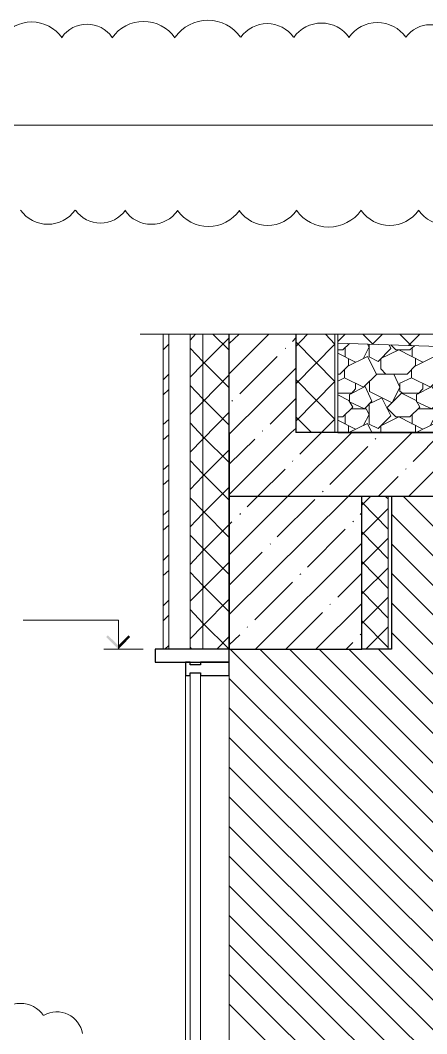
# Model space of a CAD drawing. Header units: millimetres. Extents: x -356862 to 418287, y 0 to 839748.
# Drawn here: x 340358 to 341896, y 785414 to 789252 of the extents above; entities that cross this region are included whole.
import ezdxf

# ---------------------------------------------------------------- set-up
doc = ezdxf.new("R2010")
doc.units = ezdxf.units.MM
doc.layers.add('PDF _Геометрия', color=7, linetype='Continuous', true_color=0xbababa)
doc.layers.add('PDF _Сплошная заливка', color=7, linetype='Continuous', true_color=0xf50000)

msp = doc.modelspace()

# ---------------------------------------------------------------- linework, layer by layer
at = {"layer": 'PDF _Геометрия', "color": 1, "lineweight": 20}
for points in [[(342443.9812, 789188.0726, 0.520539885), (342206.4176, 789188.0726, 0.520539899), (341999.7372, 789187.7307, 0.52053993), (341817.1109, 789187.6984, 0.520539888), (341600.77, 789187.1397)], [(340446.0557, 785482.5989, 0.520540063), (340270.9176, 785482.5989, 0.520539952), (340047.6405, 785482.6635)]]:
    msp.add_lwpolyline(points, format="xyb", dxfattribs=at)
at = {"layer": 'PDF _Геометрия', "color": 251, "lineweight": 20, "true_color": 0x545454}
msp.add_lwpolyline([(344236.93, 787388.1877), (344222.1114, 787409.357), (343201.7485, 788855.224), (343110.7203, 788855.224), (339882.3937, 788855.224)], dxfattribs=at)
at = {"layer": 'PDF _Геометрия', "color": 7, "lineweight": 5}
msp.add_lwpolyline([(353303.7647, 788063.4901), (353216.9703, 788063.4901), (347130.7808, 788063.4901), (347094.7929, 788207.4417), (347022.8171, 787917.4215), (346986.8292, 788063.4901), (340898.5227, 788063.4901), (340811.7284, 788063.4901)], dxfattribs=at)
at = {"layer": 'PDF _Геометрия', "color": 8, "lineweight": 9, "true_color": 0x808080}
for points in [[(340898.5227, 788061.3732), (340900.6397, 788063.4901)], [(341000.1356, 788040.2038), (341021.305, 788063.4901)], [(341000.1356, 787900.4861), (341048.8251, 787949.1756), (341148.3211, 788048.6715)], [(341148.3211, 788002.099), (341086.93, 788063.4901)], [(341148.3211, 787913.1877), (341298.6235, 788063.4901)], [(341148.3211, 788027.5022), (341186.4259, 788063.4901)], [(341387.5348, 788035.9699), (341400.2364, 788048.6715)], [(341400.2364, 788016.9175), (341444.6921, 788063.4901)], [(341400.2364, 787875.0828), (341548.4219, 788025.3853), (341512.434, 788063.4901)], [(340898.5227, 788004.2159), (340919.6921, 788025.3853)], [(341148.3211, 787860.2643), (341048.8251, 787959.7603), (341000.1356, 788010.5667)], [(341360.0147, 788008.4498), (341362.1316, 788010.5667)], [(341400.2364, 787733.2482), (341548.4219, 787883.5506), (341400.2364, 788033.853)], [(341188.5429, 787836.978), (341330.3776, 787978.8127)], [(341148.3211, 787684.5586), (341154.6719, 787690.9094), (341400.2364, 787934.357)], [(340898.5227, 787889.9014), (340919.6921, 787911.0707)], [(341000.1356, 787758.6514), (341048.8251, 787807.3409), (341148.3211, 787908.9538)], [(341415.055, 787608.349), (341497.6155, 787690.9094), (341548.4219, 787741.7159), (341400.2364, 787892.0183)], [(340898.5227, 787832.7441), (340919.6921, 787853.9135)], [(341148.3211, 787718.4296), (341048.8251, 787817.9256), (341000.1356, 787868.732)], [(341302.8574, 787722.6635), (341400.2364, 787820.0425)], [(341158.9058, 787809.4578), (341161.0227, 787811.5748)], [(340898.5227, 787720.5465), (340919.6921, 787739.599)], [(341000.1356, 787616.8167), (341048.8251, 787665.5062), (341148.3211, 787767.1191)], [(341459.5106, 787690.9094), (341400.2364, 787750.1836)], [(341148.3211, 787576.5949), (341048.8251, 787676.0909), (341000.1356, 787726.8974)], [(341148.3211, 787455.9296), (341383.3009, 787690.9094), (341400.2364, 787705.728)], [(340898.5227, 787663.3893), (340919.6921, 787682.4417)], [(341148.3211, 787227.3006), (341370.5993, 787449.5788), (341611.93, 787690.9094)], [(341148.3211, 787000.7885), (341599.2284, 787449.5788), (341840.559, 787690.9094)], [(341148.3211, 787570.2441), (341245.7001, 787665.5062)], [(341273.2203, 787695.1433), (341275.3372, 787697.2603)], [(341700.8413, 787665.5062), (341702.9582, 787667.6232)], [(341827.8574, 787449.5788), (342067.0711, 787690.9094)], [(341844.7929, 787580.8288), (341952.7566, 787690.9094)], [(341000.1356, 787474.982), (341048.8251, 787525.7885), (341148.3211, 787625.2844)], [(341529.3695, 787494.0344), (341673.3211, 787637.9861)], [(341148.3211, 787434.7603), (341048.8251, 787534.2562), (341000.1356, 787585.0627)], [(341387.5348, 787580.8288), (341389.6518, 787582.9457)], [(340898.5227, 787549.0748), (340919.6921, 787568.1272)], [(341216.063, 787409.357), (341256.2848, 787449.5788), (341360.0147, 787551.1917)], [(341815.1558, 787551.1917), (341817.2727, 787553.3086)], [(340898.5227, 787491.9175), (340919.6921, 787510.9699)], [(341713.5429, 787449.5788), (341787.6356, 787523.6715)], [(341000.1356, 787333.1474), (341048.8251, 787383.9538), (341148.3211, 787483.4498)], [(341501.8493, 787466.5143), (341503.9663, 787468.6312)], [(341148.3211, 787292.9256), (341048.8251, 787394.5385), (341000.1356, 787443.228)], [(341330.3776, 787295.0425), (341472.2122, 787436.8772)], [(340898.5227, 787377.603), (340919.6921, 787396.6554)], [(341000.1356, 787191.3127), (341048.8251, 787242.1191), (341148.3211, 787341.6151), (341158.9058, 787352.1998)], [(341188.5429, 787379.7199), (341190.6598, 787383.9538)], [(341616.1638, 787352.1998), (341618.2808, 787354.3167)], [(341643.684, 787379.7199), (341650.0348, 787386.0707)], [(340898.5227, 787320.4457), (340919.6921, 787339.4982)], [(341444.6921, 787180.728), (341586.5268, 787324.6796)], [(341148.3211, 787153.2078), (341048.8251, 787252.7038), (341000.1356, 787301.3933)], [(341148.3211, 787112.9861), (341273.2203, 787237.8853)], [(341247.8171, 786869.5385), (341650.0348, 787271.7562)], [(341302.8574, 787267.5224), (341304.9743, 787269.6393)], [(340898.5227, 787206.1312), (340919.6921, 787227.3006)], [(341000.1356, 787051.5949), (341048.8251, 787100.2844), (341148.3211, 787199.7804)], [(340898.5227, 787148.974), (340919.6921, 787168.0264)], [(341148.3211, 787011.3732), (341048.8251, 787110.8691), (341000.1356, 787161.6756)], [(341245.7001, 786981.7361), (341387.5348, 787123.5707)], [(341415.055, 787153.2078), (341419.2888, 787155.3248)], [(341559.0066, 787066.4135), (341650.0348, 787157.4417)], [(340898.5227, 787034.6594), (340919.6921, 787055.8288)], [(341000.1356, 786909.7603), (341048.8251, 786958.4498), (341148.3211, 787060.0627)], [(341148.3211, 786869.5385), (341048.8251, 786969.0344), (341000.1356, 787019.8409)], [(341362.1316, 786869.5385), (341501.8493, 787009.2562)], [(341476.4461, 786869.5385), (341650.0348, 787043.1272)], [(341529.3695, 787038.8933), (341531.4864, 787041.0103)], [(340898.5227, 786977.5022), (340919.6921, 786998.6715)], [(341216.063, 786952.099), (341218.18, 786954.2159)], [(341101.7485, 786869.5385), (341148.3211, 786918.228)], [(341148.3211, 786886.474), (341188.5429, 786924.5788)], [(341590.7606, 786869.5385), (341616.1638, 786894.9417)], [(341643.684, 786924.5788), (341645.8009, 786926.6957)], [(340904.8735, 786869.5385), (340919.6921, 786884.357)], [(341006.4864, 786869.5385), (341000.1356, 786878.0062)]]:
    msp.add_lwpolyline(points, dxfattribs=at)
at = {"layer": 'PDF _Геометрия', "color": 7, "lineweight": 13}
for points in [[(340898.5227, 788063.4901), (340898.5227, 786869.5385), (340919.6921, 786869.5385), (340919.6921, 788063.4901), (340919.6921, 786869.5385), (341148.3211, 786869.5385)], [(341148.3211, 788063.4901), (341148.3211, 787690.9094)], [(341559.0066, 787690.9094), (341400.2364, 787690.9094), (341400.2364, 788063.4901)], [(341650.0348, 787449.5788), (341148.3211, 787449.5788)]]:
    msp.add_lwpolyline(points, dxfattribs=at)
at = {"layer": 'PDF _Геометрия', "color": 7, "lineweight": 9}
for points in [[(341000.1356, 786869.5385), (341000.1356, 788063.4901)], [(341048.8251, 786869.5385), (341048.8251, 788063.4901)], [(341548.4219, 788063.4901), (341548.4219, 787690.9094)], [(341559.0066, 787690.9094), (341559.0066, 788029.6191), (341559.0066, 788063.4901)], [(340983.2001, 786770.0425), (340983.2001, 781344.3369)], [(341148.3211, 786770.0425), (341148.3211, 783488.7925)]]:
    msp.add_lwpolyline(points, dxfattribs=at)
at = {"layer": 'PDF _Геометрия', "color": 8, "lineweight": 30, "true_color": 0x767676}
for points in [[(341148.3211, 786869.5385), (341148.3211, 788063.4901)], [(341400.2364, 788063.4901), (341400.2364, 787690.9094)], [(341148.3211, 787449.5788), (341148.3211, 786869.5385), (341650.0348, 786869.5385), (341650.0348, 787449.5788)]]:
    msp.add_lwpolyline(points, dxfattribs=at)
at = {"layer": 'PDF _Геометрия', "lineweight": 25}
msp.add_lwpolyline([(341559.0066, 787690.9094), (344698.4219, 787690.9094), (344698.4219, 788063.4901)], dxfattribs=at)
at = {"layer": 'PDF _Геометрия', "lineweight": 9}
for points in [[(341559.0066, 788035.9699), (341586.5268, 788063.4901)], [(341692.3735, 788025.3853), (341654.2687, 788063.4901)], [(341690.2566, 788025.3853), (341728.3614, 788063.4901)], [(341838.4421, 788019.0344), (341793.9864, 788063.4901)], [(341827.8574, 788021.1514), (341870.1961, 788063.4901)], [(341559.0066, 788004.2159), (341578.059, 788004.2159), (341603.4622, 788027.5022)], [(341586.5268, 787976.6957), (341586.5268, 788010.5667)], [(341656.3856, 787972.4619), (341677.555, 788014.8006)], [(341677.555, 788012.6836), (341671.2042, 788025.3853)], [(341677.555, 788025.3853), (341677.555, 787976.6957), (341711.4259, 787959.7603), (341760.1155, 788008.4498), (341753.7647, 788023.2683)], [(341760.1155, 788023.2683), (341779.1679, 788004.2159), (341832.0913, 788004.2159), (341849.0268, 788019.0344)], [(341840.559, 787976.6957), (341840.559, 788010.5667)], [(341626.7485, 787957.6433), (341559.0066, 787991.5143)], [(341559.0066, 787911.0707), (341567.4743, 787911.0707), (341599.2284, 787944.9417), (341599.2284, 787970.3449)], [(341559.0066, 787885.6675), (341584.4098, 787898.3691), (341656.3856, 787862.3812), (341707.1921, 787911.0707), (341821.5066, 787911.0707), (341853.2606, 787944.9417), (341853.2606, 787970.3449)], [(341594.9945, 787940.7078), (341671.2042, 787978.8127), (341705.0751, 787911.0707)], [(341741.063, 787911.0707), (341722.0106, 787932.2401), (341722.0106, 787970.3449), (341789.7526, 788004.2159), (341880.7808, 787957.6433)], [(342107.2929, 787970.3449), (342107.2929, 787944.9417), (342075.5388, 787911.0707), (341961.2243, 787911.0707), (341910.4179, 787862.3812), (341838.4421, 787898.3691), (341793.9864, 787877.1998), (341793.9864, 787847.5627), (341804.5711, 787839.0949), (341863.8453, 787839.0949)], [(341849.0268, 787940.7078), (341925.2364, 787978.8127), (341959.1074, 787911.0707)], [(341584.4098, 787896.2522), (341584.4098, 787930.1232)], [(341838.4421, 787896.2522), (341838.4421, 787930.1232)], [(341679.6719, 787883.5506), (341679.6719, 787845.4457), (341764.3493, 787803.107), (341793.9864, 787862.3812), (341770.7001, 787911.0707)], [(341609.813, 787836.978), (341626.7485, 787856.0304), (341626.7485, 787877.1998)], [(341863.8453, 787836.978), (341880.7808, 787856.0304), (341880.7808, 787877.1998)], [(341559.0066, 787839.0949), (341609.813, 787839.0949)], [(341559.0066, 787750.1836), (341578.059, 787750.1836), (341616.1638, 787786.1715), (341601.3453, 787811.5748), (341559.0066, 787832.7441)], [(341656.3856, 787718.4296), (341677.555, 787758.6514), (341666.9703, 787779.8207), (341609.813, 787779.8207)], [(341910.4179, 787718.4296), (341931.5872, 787758.6514), (341921.0026, 787779.8207), (341863.8453, 787779.8207)], [(341626.7485, 787703.6111), (341559.0066, 787737.482)], [(341586.5268, 787722.6635), (341586.5268, 787756.5344)], [(341880.7808, 787703.6111), (341789.7526, 787750.1836), (341722.0106, 787716.3127), (341722.0106, 787690.9094)], [(341840.559, 787722.6635), (341840.559, 787756.5344)], [(341599.2284, 787690.9094), (341599.2284, 787716.3127)], [(341601.3453, 787690.9094), (341671.2042, 787724.7804), (341688.1397, 787690.9094)], [(341853.2606, 787690.9094), (341853.2606, 787716.3127)], [(341855.3776, 787690.9094), (341925.2364, 787724.7804), (341942.1719, 787690.9094)], [(341599.2284, 787690.9094), (341599.2284, 787690.9094)], [(341853.2606, 787690.9094), (341853.2606, 787690.9094)]]:
    msp.add_lwpolyline(points, dxfattribs=at)
at = {"layer": 'PDF _Геометрия', "lineweight": 18}
for points in [[(341559.0066, 788063.4901), (341559.0066, 788029.6191), (344698.4219, 787925.8893)], [(341559.0066, 788029.6191), (341559.0066, 787690.9094)]]:
    msp.add_lwpolyline(points, dxfattribs=at)
at = {"layer": 'PDF _Геометрия', "lineweight": 9}
for points in [[(341603.4622, 787834.8611), (341603.4622, 787807.3409), (341660.6195, 787779.8207), (341688.1397, 787809.4578), (341662.7364, 787864.4982)], [(341857.4945, 787834.8611), (341857.4945, 787807.3409), (341914.6518, 787779.8207), (341942.1719, 787809.4578), (341916.7687, 787864.4982)], [(341677.555, 787722.6635), (341677.555, 787798.8732), (341726.2445, 787822.1594), (341760.1155, 787754.4175), (341711.4259, 787705.728)], [(341832.0913, 787750.1836), (341870.1961, 787786.1715), (341855.3776, 787811.5748), (341800.3372, 787839.0949), (341745.2969, 787784.0546), (341779.1679, 787750.1836)]]:
    msp.add_lwpolyline(points, close=True, dxfattribs=at)
at = {"layer": 'PDF _Геометрия', "color": 7, "lineweight": 30}
for points in [[(341148.3211, 787690.9094), (341148.3211, 787449.5788), (345149.3292, 787449.5788)], [(345149.3292, 787690.9094), (341400.2364, 787690.9094)]]:
    msp.add_lwpolyline(points, dxfattribs=at)
at = {"layer": 'PDF _Геометрия', "color": 161, "lineweight": 9, "true_color": 0x7f9fff}
for points in [[(342062.8372, 787449.5788), (342062.8372, 779981.0304), (341148.3211, 779981.0304), (341148.3211, 782669.5385), (341762.2324, 782669.5385), (341762.2324, 783488.7925), (341148.3211, 783488.7925), (341148.3211, 786869.5385), (341762.2324, 786869.5385), (341762.2324, 787449.5788)], [(341650.0348, 787449.5788), (341749.5308, 787449.5788), (341749.5308, 786869.5385), (341650.0348, 786869.5385)]]:
    msp.add_lwpolyline(points, close=True, dxfattribs=at)
for points in [[(341683.9058, 787449.5788), (341650.0348, 787415.7078)], [(341749.5308, 787438.9941), (341736.8292, 787449.5788)], [(342062.8372, 787193.4296), (341806.688, 787449.5788)], [(341749.5308, 787324.6796), (341650.0348, 787426.2925)], [(341749.5308, 787403.0062), (341650.0348, 787303.5103)], [(342062.8372, 787081.232), (341762.2324, 787381.8369)], [(341749.5308, 787212.482), (341650.0348, 787314.0949)], [(341749.5308, 787290.8086), (341650.0348, 787191.3127)], [(342062.8372, 786969.0344), (341762.2324, 787269.6393)], [(341749.5308, 787100.2844), (341650.0348, 787201.8974)], [(341749.5308, 787178.6111), (341650.0348, 787079.1151)], [(342062.8372, 786856.8369), (341762.2324, 787157.4417)], [(341749.5308, 786988.0869), (341650.0348, 787089.6998)], [(341749.5308, 787066.4135), (341650.0348, 786966.9175)], [(342062.8372, 786744.6393), (341762.2324, 787045.2441)], [(341749.5308, 786875.8893), (341650.0348, 786977.5022)], [(341749.5308, 786954.2159), (341664.8534, 786869.5385)], [(342062.8372, 786632.4417), (341762.2324, 786933.0465)], [(345352.555, 782669.5385), (342062.8372, 785959.2562), (341152.555, 786869.5385)], [(345464.7526, 782669.5385), (342062.8372, 786071.4538), (341264.7526, 786869.5385)], [(345576.9501, 782669.5385), (342062.8372, 786183.6514), (341376.9501, 786869.5385)], [(345689.1477, 782669.5385), (342062.8372, 786295.849), (341489.1477, 786869.5385)], [(345801.3453, 782669.5385), (342062.8372, 786408.0465), (341601.3453, 786869.5385)], [(342062.8372, 786520.2441), (341713.5429, 786869.5385)], [(345240.3574, 782669.5385), (342062.8372, 785847.0586), (341148.3211, 786759.4578)], [(345128.1598, 782669.5385), (342062.8372, 785734.8611), (341148.3211, 786647.2603)], [(345015.9622, 782669.5385), (342062.8372, 785622.6635), (341148.3211, 786535.0627)], [(344903.7647, 782669.5385), (342062.8372, 785510.4659), (341148.3211, 786422.8651)], [(344791.5671, 782669.5385), (342062.8372, 785398.2683), (341148.3211, 786310.6675)], [(344679.3695, 782669.5385), (342062.8372, 785286.0707), (341148.3211, 786198.4699)], [(344567.1719, 782669.5385), (342062.8372, 785173.8732), (341148.3211, 786086.2724)], [(344454.9743, 782669.5385), (342062.8372, 785061.6756), (341148.3211, 785974.0748)], [(344342.7768, 782669.5385), (342062.8372, 784949.478), (341148.3211, 785861.8772)], [(344230.5792, 782669.5385), (342062.8372, 784837.2804), (341148.3211, 785749.6796)], [(344118.3816, 782669.5385), (342062.8372, 784725.0828), (341148.3211, 785637.482)], [(344006.184, 782669.5385), (342062.8372, 784612.8853), (341148.3211, 785525.2844)]]:
    msp.add_lwpolyline(points, dxfattribs=at)
at = {"layer": 'PDF _Геометрия', "color": 161, "lineweight": 30, "true_color": 0x7f9fff}
msp.add_lwpolyline([(341762.2324, 787449.5788), (341762.2324, 786869.5385), (341650.0348, 786869.5385)], dxfattribs=at)
at = {"layer": 'PDF _Геометрия', "color": 112, "lineweight": 5, "true_color": 0x00b85c}
for points in [[(340729.1679, 786869.5385), (340729.1679, 786979.6191), (340369.2888, 786979.6191)], [(340822.313, 786869.5385), (340674.1276, 786869.5385)]]:
    msp.add_lwpolyline(points, dxfattribs=at)
at = {"layer": 'PDF _Геометрия', "color": 7, "lineweight": 25}
for points in [[(340868.8856, 786869.5385), (340868.8856, 786820.849), (341148.3211, 786820.849), (341148.3211, 786869.5385)], [(341000.1356, 786810.2643), (341000.1356, 786820.849), (340983.2001, 786820.849), (340983.2001, 786770.0425), (341000.1356, 786770.0425), (341000.1356, 786780.6272), (341040.3574, 786780.6272), (341040.3574, 786770.0425), (341148.3211, 786770.0425), (341148.3211, 786820.849), (341040.3574, 786820.849), (341040.3574, 786810.2643)]]:
    msp.add_lwpolyline(points, close=True, dxfattribs=at)
at = {"layer": 'PDF _Геометрия', "color": 7, "lineweight": 9}
msp.add_lwpolyline([(341040.3574, 781333.7522), (341040.3574, 786780.6272), (341000.1356, 786780.6272), (341000.1356, 781333.7522)], close=True, dxfattribs=at)
at = {"layer": 'PDF _Геометрия', "color": 1, "lineweight": 20}
for centre, radius, start, end in [((340400.8275, 789104.8932), 140.7762, 35.0024312, 144.9975688), ((340610.4128, 789121.8307), 115.373, 35.0024532, 144.9975468), ((340824.2318, 789102.7783), 145.0101, 35.0024492, 144.9975508), ((341067.6902, 789100.6593), 151.3609, 35.0024391, 144.9975609), ((341292.094, 789117.5969), 121.7238, 35.0024452, 144.9975548), ((341497.4453, 789113.363), 128.0746, 35.0024453, 144.9975547), ((340462.2208, 788605.277), 125.9577, 215.002448, 324.997552), ((340661.2214, 788598.9262), 115.373, 215.0024532, 324.9975468), ((340853.8711, 788601.0431), 121.7238, 215.0024452, 324.9975548), ((341069.8071, 788613.7447), 142.8931, 215.0024458, 324.9975542), ((341294.2109, 788607.3939), 132.3085, 215.002449, 324.997551), ((341524.9655, 788617.9786), 149.244, 215.0024495, 324.9975505), ((341755.7222, 788607.3939), 132.3085, 215.002449, 324.997551), ((341975.8922, 788611.6278), 136.5424, 215.0024432, 324.9975568), ((340496.0939, 785397.9905), 98.4375, 9.3383933, 119.3390185)]:
    msp.add_arc(centre, radius, start, end, dxfattribs=at)
at = {"layer": 'PDF _Сплошная заливка', "color": 112, "true_color": 0x00b85c, "transparency": 33554559}
for points in [[(340682.5953, 786916.1111), (340688.9461, 786922.4619), (340729.1679, 786869.5385)], [(340688.9461, 786922.4619), (340729.1679, 786869.5385), (340729.1679, 786884.357)], [(340729.1679, 786884.357), (340773.6235, 786916.1111), (340767.2727, 786922.4619)], [(340729.1679, 786869.5385), (340729.1679, 786884.357), (340773.6235, 786916.1111)]]:
    msp.add_solid(points, dxfattribs=at)

doc.saveas('drawing.dxf')
